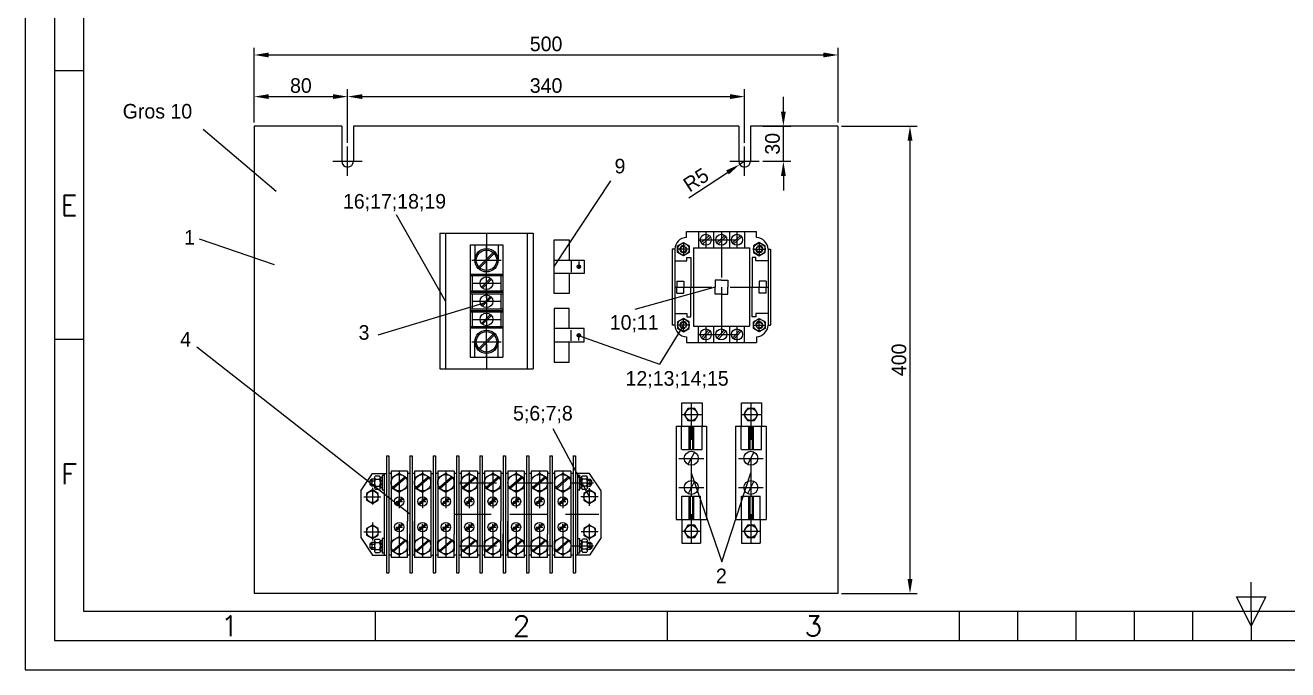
# Model space of a CAD drawing. Header units: millimetres. Extents: x 11 to 641, y 7 to 304.
# Drawn here: x 10.6 to 226.8, y 7.2 to 117.5 of the extents above; entities that cross this region are included whole.
import ezdxf
from ezdxf.enums import TextEntityAlignment as Align

# ---------------------------------------------------------------- set-up
doc = ezdxf.new("R2010")
doc.units = ezdxf.units.MM
doc.linetypes.add('DASHED2', pattern=[9.525, 6.35, -3.175])
doc.layers.add('LIN_GR', color=3, linetype='Continuous')
doc.styles.add('ISO', font='SIMPLEX.shx')
doc.styles.add('ISOCP', font='SIMPLEX.SHX')
doc.dimstyles.new('ISO-25', dxfattribs={"dimtxt": 2.5, "dimasz": 2.5, "dimexe": 1.25, "dimexo": 0.625, "dimtad": 1, "dimtxsty": 'Standard', "dimcen": 2.5, "dimadec": 0, "dimazin": 0, "dimtfac": 1, "dimtmove": 0, "dimatfit": 3, "dimfxl": 1, "dimarcsym": 0})

# ---------------------------------------------------------------- blocks, each defined once
blk = doc.blocks.new('a3')
at = {"color": 70}
for p, q in [((-410, 102.5), (-415, 102.5)), ((-410, 56.5), (-415, 56.5)), ((-210, 10), (-210, 15)), ((-212.5, 12.5), (-207.5, 12.5)), ((-210, 7.5), (-212.5, 12.5)), ((-207.5, 12.5), (-210, 7.5)), ((-360, 5), (-360, 10)), ((-310, 5), (-310, 10)), ((-260, 5), (-260, 10)), ((-250, 5), (-250, 10)), ((-240, 5), (-240, 10)), ((-230, 5), (-230, 10)), ((-220, 5), (-220, 10)), ((-210, 10), (-210, 5)), ((-260, 5), (-160, 5))]:
    blk.add_line(p, q, dxfattribs=at)
at = {"color": 240}
for points in [[(0, 297), (-420, 297), (-420, 0), (0, 0)], [(-5, 292), (-415, 292), (-415, 5), (-5, 5)]]:
    blk.add_lwpolyline(points, close=True, dxfattribs=at)
at = {"color": 70}
blk.add_lwpolyline([(-10, 287), (-410, 287), (-410, 10), (-10, 10)], close=True, dxfattribs=at)
at = {"color": 50}
for s, style, p in [('E', 'ISO', (-412.5, 79.5)), ('F', 'ISO', (-412.5, 33.5)), ('1', 'ISOCP', (-385, 7.5)), ('2', 'ISO', (-335, 7.5)), ('3', 'ISO', (-285, 7.5))]:
    blk.add_text(s, height=3.5, dxfattribs=dict(at, style=style)).set_placement(p, align=Align.MIDDLE)
blk = doc.blocks.new('*D11')
at = {"color": 0, "lineweight": -2, "transparency": 16777216}
for p, q in [((150.41, 100.22), (163.37, 100.22)), ((162.12, 97.72), (162.12, 22.72)), ((150.41, 20.22), (163.37, 20.22))]:
    blk.add_line(p, q, dxfattribs=at)
at = {"color": 0, "transparency": 16777216}
for points in [[(161.7, 97.72), (162.54, 97.72), (162.12, 100.22)], [(161.7, 22.72), (162.54, 22.72), (162.12, 20.22)]]:
    blk.add_solid(points, dxfattribs=at)
at = {"layer": 'Defpoints', "color": 0, "transparency": 16777216}
for p in [(149.79, 100.22), (149.79, 20.22), (162.12, 20.22)]:
    blk.add_point(p, dxfattribs=at)
at = {"color": 0, "transparency": 16777216, "insert": (160.24, 60.22), "char_height": 2.5, "attachment_point": 5, "rotation": 90}
blk.add_mtext('400', dxfattribs=at)
blk = doc.blocks.new('*D12')
at = {"color": 0, "lineweight": -2, "transparency": 16777216}
for p, q in [((49.79, 100.85), (49.79, 113.66)), ((149.79, 100.85), (149.79, 113.66)), ((52.29, 112.41), (147.29, 112.41))]:
    blk.add_line(p, q, dxfattribs=at)
at = {"color": 0, "transparency": 16777216}
for points in [[(52.29, 112.83), (52.29, 111.99), (49.79, 112.41)], [(147.29, 112.83), (147.29, 111.99), (149.79, 112.41)]]:
    blk.add_solid(points, dxfattribs=at)
at = {"layer": 'Defpoints', "color": 0, "transparency": 16777216}
for p in [(149.79, 112.41), (49.79, 100.22), (149.79, 100.22)]:
    blk.add_point(p, dxfattribs=at)
at = {"color": 0, "transparency": 16777216, "insert": (99.79, 114.29), "char_height": 2.5, "attachment_point": 5}
blk.add_mtext('500', dxfattribs=at)
blk = doc.blocks.new('*D13')
at = {"color": 0, "lineweight": -2, "transparency": 16777216}
for p, q in [((65.79, 97.35), (65.79, 106.53)), ((133.79, 97.35), (133.79, 106.53)), ((68.29, 105.28), (131.29, 105.28))]:
    blk.add_line(p, q, dxfattribs=at)
at = {"color": 0, "transparency": 16777216}
for points in [[(68.29, 105.7), (68.29, 104.87), (65.79, 105.28)], [(131.29, 105.7), (131.29, 104.87), (133.79, 105.28)]]:
    blk.add_solid(points, dxfattribs=at)
at = {"layer": 'Defpoints', "color": 0, "transparency": 16777216}
for p in [(133.79, 105.28), (65.79, 96.72), (133.79, 96.72)]:
    blk.add_point(p, dxfattribs=at)
at = {"color": 0, "transparency": 16777216, "insert": (99.79, 107.16), "char_height": 2.5, "attachment_point": 5}
blk.add_mtext('340', dxfattribs=at)
blk = doc.blocks.new('*D14')
at = {"color": 0, "lineweight": -2, "transparency": 16777216}
for p, q in [((133.79, 94.22), (132.95, 93.67)), ((124.23, 87.98), (130.85, 92.31))]:
    blk.add_line(p, q, dxfattribs=at)
at = {"color": 0, "transparency": 16777216}
blk.add_solid([(130.63, 92.66), (131.08, 91.96), (132.95, 93.67)], dxfattribs=at)
at = {"layer": 'Defpoints', "color": 0, "transparency": 16777216}
for p in [(132.95, 93.67), (133.79, 94.22)]:
    blk.add_point(p, dxfattribs=at)
at = {"color": 0, "transparency": 16777216, "insert": (125.47, 91.03), "char_height": 2.5, "attachment_point": 5, "rotation": 33.1528}
blk.add_mtext('R5', dxfattribs=at)
blk = doc.blocks.new('*D15')
at = {"color": 0, "lineweight": -2, "transparency": 16777216}
for p, q in [((49.79, 100.85), (49.79, 106.53)), ((65.79, 100.85), (65.79, 106.53)), ((52.29, 105.28), (63.29, 105.28))]:
    blk.add_line(p, q, dxfattribs=at)
at = {"color": 0, "transparency": 16777216}
for points in [[(52.29, 105.7), (52.29, 104.87), (49.79, 105.28)], [(63.29, 105.7), (63.29, 104.87), (65.79, 105.28)]]:
    blk.add_solid(points, dxfattribs=at)
at = {"layer": 'Defpoints', "color": 0, "transparency": 16777216}
for p in [(65.79, 105.28), (49.79, 100.22), (65.79, 100.22)]:
    blk.add_point(p, dxfattribs=at)
at = {"color": 0, "transparency": 16777216, "insert": (57.79, 107.16), "char_height": 2.5, "attachment_point": 5}
blk.add_mtext('80', dxfattribs=at)

msp = doc.modelspace()

# ---------------------------------------------------------------- linework, layer by layer
at = {"color": 1}
for p, q in [((140.4335, 102.7211), (140.4335, 105.2211)), ((53.5786, 89.0119), (41.0515, 99.6505)), ((140.4335, 94.2211), (140.4335, 100.2211)), ((65.7851, 91.7211), (65.7851, 96.7211)), ((133.7851, 91.7211), (133.7851, 96.7211)), ((63.2851, 94.2211), (68.2851, 94.2211)), ((131.2851, 94.2211), (136.2851, 94.2211)), ((136.9101, 94.2211), (141.6835, 94.2211)), ((101.1826, 76.1805), (110.8902, 90.8893)), ((140.4335, 91.7211), (140.4335, 89.2211)), ((82.5749, 70.2963), (74.1614, 85.055)), ((53.2654, 76.4958), (40.4251, 80.8764)), ((123.3126, 80.1693), (123.3126, 78.1693)), ((123.3126, 80.1693), (123.3126, 78.1693)), ((136.3126, 80.1693), (136.3126, 78.1693)), ((124.3126, 79.1693), (122.3126, 79.1693)), ((124.3126, 79.1693), (122.3126, 79.1693)), ((135.3126, 79.1693), (137.3126, 79.1693)), ((89.5781, 70.8463), (89.5781, 75.8463)), ((87.0781, 73.3463), (92.0781, 73.3463)), ((128.7328, 72.6693), (114.9739, 68.8543)), ((71.0043, 64.4969), (89.5781, 70.0915)), ((123.3126, 65.1693), (123.3126, 67.1693)), ((123.3126, 65.1693), (123.3126, 67.1693)), ((123.3126, 65.1693), (123.3126, 67.1693)), ((136.3126, 65.1693), (136.3126, 67.1693)), ((136.3126, 65.1693), (136.3126, 67.1693)), ((123.3126, 66.1693), (119.2395, 59.4786)), ((124.3126, 66.1693), (122.3126, 66.1693)), ((124.3126, 66.1693), (122.3126, 66.1693)), ((124.3126, 66.1693), (122.3126, 66.1693)), ((135.3126, 66.1693), (137.3126, 66.1693)), ((135.3126, 66.1693), (137.3126, 66.1693)), ((105.3138, 64.4054), (119.2395, 59.4786)), ((76.4383, 33.7923), (39.9491, 62.3945)), ((107.2144, 36.7923), (100.9808, 48.412)), ((124.6579, 40.8717), (129.8964, 25.6273)), ((129.8964, 25.6273), (134.8579, 40.8717))]:
    msp.add_line(p, q, dxfattribs=at)
at = {"color": 2}
for p, q in [((136.9101, 100.2211), (141.6835, 100.2211)), ((81.5749, 81.8963), (89.0564, 81.8963)), ((81.5749, 81.8963), (81.5749, 58.6963)), ((82.5749, 81.8963), (82.5749, 58.6963)), ((89.0564, 81.8963), (90.0999, 81.8963)), ((90.0999, 81.8963), (97.5749, 81.8963)), ((96.5749, 81.8963), (96.5749, 58.6963)), ((97.5749, 81.8963), (97.5749, 58.6963)), ((97.5749, 81.8963), (97.5749, 58.6963)), ((123.813, 82.1693), (135.8123, 82.1693)), ((123.813, 81.1693), (123.813, 82.1693)), ((125.8782, 82.1693), (125.8782, 79.3693)), ((127.7311, 81.5036), (126.3752, 80.2286)), ((127.9303, 81.2846), (126.5728, 80.0229)), ((128.4462, 82.1693), (128.4462, 79.3693)), ((130.3995, 81.5036), (129.0437, 80.2286)), ((130.5988, 81.2846), (129.2413, 80.0229)), ((131.1791, 82.1693), (131.1791, 79.3693)), ((133.0683, 81.5036), (131.7125, 80.2286)), ((133.2676, 81.2846), (131.9101, 80.0229)), ((133.7471, 82.1693), (133.7471, 79.3693)), ((135.8123, 81.1693), (135.8123, 82.1693)), ((86.7781, 79.8963), (92.3781, 79.8963)), ((86.7781, 79.8963), (86.7781, 60.6963)), ((87.5781, 79.8963), (87.5781, 77.2767)), ((90.7412, 78.5826), (88.2603, 76.1271)), ((90.896, 78.4262), (88.4151, 75.9707)), ((91.5781, 79.8963), (91.5781, 77.2767)), ((92.3781, 79.8963), (92.3781, 60.6963)), ((121.4126, 79.1697), (121.4126, 66.1688)), ((121.8126, 79.1697), (121.4126, 79.1697)), ((121.8126, 79.1697), (121.8126, 66.1688)), ((125.0126, 79.3693), (134.6126, 79.3693)), ((125.0126, 79.3693), (125.0126, 65.9693)), ((134.6126, 79.3693), (134.6126, 65.9693)), ((137.8126, 79.1697), (137.8126, 66.1688)), ((137.8126, 79.1697), (138.2126, 79.1697)), ((138.2126, 79.1697), (138.2126, 66.1688)), ((101.1826, 77.2781), (106.3381, 77.2781)), ((104.0948, 77.0921), (104.0948, 75.243)), ((105.0481, 76.1676), (105.7627, 76.1676)), ((105.5681, 76.4196), (105.1519, 76.0071)), ((105.655, 76.3339), (105.2411, 75.9165)), ((105.4068, 77.0432), (105.4068, 75.8105)), ((106.3381, 77.2781), (106.3381, 74.9932)), ((121.8126, 77.183), (123.9167, 77.183)), ((123.9167, 77.7239), (124.5596, 77.7239)), ((123.9167, 77.183), (123.9167, 77.7239)), ((124.5596, 77.7239), (124.5596, 72.6693)), ((135.0657, 77.7239), (135.0657, 72.6693)), ((135.7086, 77.7239), (135.0657, 77.7239)), ((135.7086, 77.183), (135.7086, 77.7239)), ((137.8126, 77.183), (135.7086, 77.183)), ((86.7781, 74.8963), (92.3781, 74.8963)), ((86.7781, 74.6339), (92.3781, 74.6339)), ((87.1095, 74.6339), (87.1095, 72.0588)), ((90.2711, 74.187), (88.7304, 72.662)), ((90.4259, 74.0306), (88.8852, 72.5057)), ((92.0468, 74.6339), (92.0468, 72.0588)), ((106.3381, 74.9932), (101.1826, 74.9932)), ((122.1593, 73.6997), (122.6412, 73.6997)), ((122.1593, 73.6997), (122.1593, 72.6693)), ((122.6412, 73.6997), (123.3593, 73.6997)), ((122.6412, 73.6997), (122.6412, 73.6997)), ((123.3593, 73.6997), (123.3593, 72.6743)), ((129.8126, 73.8598), (128.7328, 73.8598)), ((128.7328, 73.8598), (128.7328, 72.6693)), ((129.8126, 73.8598), (130.8925, 73.8598)), ((130.8925, 73.8598), (130.8925, 72.6693)), ((136.2659, 73.6997), (136.2659, 72.6743)), ((136.9841, 73.6997), (136.2659, 73.6997)), ((137.466, 73.6997), (136.9841, 73.6997)), ((136.9841, 73.6997), (136.9841, 73.6997)), ((137.466, 73.6997), (137.466, 72.6693)), ((86.7781, 72.0588), (92.3781, 72.0588)), ((86.7781, 71.7963), (92.3781, 71.7963)), ((86.7781, 71.5339), (92.3781, 71.5339)), ((87.1095, 71.5339), (87.1095, 68.9588)), ((92.0468, 71.5339), (92.0468, 68.9588)), ((122.1593, 71.6389), (122.1593, 72.6693)), ((122.1593, 71.6389), (122.6412, 71.6389)), ((122.6412, 71.6389), (123.3593, 71.6389)), ((122.6412, 71.6389), (122.6412, 71.6389)), ((123.3593, 71.6389), (123.3593, 72.6743)), ((124.5596, 67.6147), (124.5596, 72.6693)), ((128.7328, 71.4788), (128.7328, 72.6693)), ((129.8126, 71.4788), (128.7328, 71.4788)), ((129.8126, 71.4788), (130.8925, 71.4788)), ((130.8925, 71.4788), (130.8925, 72.6693)), ((135.0657, 67.6147), (135.0657, 72.6693)), ((136.2659, 71.6389), (136.2659, 72.6743)), ((136.9841, 71.6389), (136.2659, 71.6389)), ((136.9841, 71.6389), (136.9841, 71.6389)), ((137.466, 71.6389), (136.9841, 71.6389)), ((137.466, 71.6389), (137.466, 72.6693)), ((90.2711, 71.087), (88.7304, 69.562)), ((90.4259, 70.9306), (88.8852, 69.4057)), ((86.7781, 68.9588), (92.3781, 68.9588)), ((86.7781, 68.6963), (92.3781, 68.6963)), ((86.7781, 68.4339), (92.3781, 68.4339)), ((87.1095, 68.4339), (87.1095, 65.8588)), ((90.2711, 67.987), (88.7304, 66.462)), ((90.4259, 67.8306), (88.8852, 66.3057)), ((92.0468, 68.4339), (92.0468, 65.8588)), ((121.8126, 68.1556), (123.9167, 68.1556)), ((123.9167, 68.1556), (123.9167, 67.6147)), ((123.9167, 67.6147), (124.5596, 67.6147)), ((135.7086, 67.6147), (135.0657, 67.6147)), ((137.8126, 68.1556), (135.7086, 68.1556)), ((135.7086, 68.1556), (135.7086, 67.6147)), ((86.7781, 65.9588), (92.3781, 65.9588)), ((86.7781, 65.6963), (92.3781, 65.6963)), ((106.3381, 65.5797), (101.1826, 65.5797)), ((104.0948, 63.4808), (104.0948, 65.3299)), ((106.3381, 63.2948), (106.3381, 65.5797)), ((121.8126, 66.1688), (121.4126, 66.1688)), ((125.0126, 65.9693), (134.6126, 65.9693)), ((125.8782, 63.1693), (125.8782, 65.9693)), ((126.4099, 63.9824), (127.6849, 65.3382)), ((126.6289, 63.7831), (127.8906, 65.1407)), ((128.4462, 65.9693), (128.4462, 63.1693)), ((129.0783, 63.9824), (130.3533, 65.3382)), ((129.2973, 63.7831), (130.559, 65.1407)), ((131.1791, 65.9693), (131.1791, 63.1693)), ((131.7471, 63.9824), (133.0221, 65.3382)), ((131.9661, 63.7831), (133.2278, 65.1407)), ((133.7471, 63.1693), (133.7471, 65.9693)), ((137.8126, 66.1688), (138.2126, 66.1688)), ((87.5781, 60.6963), (87.5781, 63.316)), ((90.7412, 64.622), (88.2603, 62.1665)), ((90.896, 64.4656), (88.4151, 62.0101)), ((91.5781, 60.6963), (91.5781, 63.316)), ((101.1826, 63.2948), (106.3381, 63.2948)), ((105.0481, 64.4054), (105.7627, 64.4054)), ((105.5681, 64.1533), (105.1519, 64.5658)), ((105.655, 64.239), (105.2411, 64.6564)), ((105.4068, 63.5297), (105.4068, 64.7624)), ((123.813, 64.1693), (123.813, 63.1693)), ((123.813, 63.1693), (135.8123, 63.1693)), ((135.8123, 64.1693), (135.8123, 63.1693)), ((86.7781, 60.6963), (92.3781, 60.6963)), ((81.5749, 58.6963), (89.0598, 58.6963)), ((89.0598, 58.6963), (90.1032, 58.6963)), ((90.1032, 58.6963), (97.5749, 58.6963)), ((122.9815, 52.8717), (122.9815, 48.8717)), ((123.0601, 52.8717), (126.5063, 52.8717)), ((126.5063, 52.8717), (126.5063, 48.8717)), ((133.1815, 52.8717), (133.1815, 48.8717)), ((133.2601, 52.8717), (136.7063, 52.8717)), ((136.7063, 52.8717), (136.7063, 48.8717)), ((122.0601, 48.8717), (122.0601, 32.8717)), ((122.0601, 48.8717), (127.2601, 48.8717)), ((122.9815, 44.8717), (122.9815, 48.8717)), ((124.2601, 48.8717), (124.2601, 44.8717)), ((124.4601, 48.8717), (124.4601, 44.8717)), ((124.8601, 48.8717), (124.8601, 44.8717)), ((125.0601, 48.8717), (125.0601, 44.8717)), ((126.5063, 44.8717), (126.5063, 48.8717)), ((127.2601, 48.8717), (127.2601, 32.8717)), ((132.2601, 48.8717), (132.2601, 32.8717)), ((132.2601, 48.8717), (137.4601, 48.8717)), ((133.1815, 44.8717), (133.1815, 48.8717)), ((134.4601, 48.8717), (134.4601, 44.8717)), ((134.6601, 48.8717), (134.6601, 44.8717)), ((135.0601, 48.8717), (135.0601, 44.8717)), ((135.2601, 48.8717), (135.2601, 44.8717)), ((136.7063, 44.8717), (136.7063, 48.8717)), ((137.4601, 48.8717), (137.4601, 32.8717)), ((72.4383, 43.7923), (72.4383, 23.7923)), ((72.4383, 43.7923), (72.8383, 43.7923)), ((72.8383, 43.7923), (72.8383, 23.7923)), ((76.4383, 43.7923), (76.4383, 23.7923)), ((76.4383, 43.7923), (76.8383, 43.7923)), ((76.8383, 43.7923), (76.8383, 23.7923)), ((80.4383, 43.7923), (80.4383, 23.7923)), ((80.4383, 43.7923), (80.8383, 43.7923)), ((80.8383, 43.7923), (80.8383, 23.7923)), ((84.4383, 43.7923), (84.4383, 23.7923)), ((84.4383, 43.7923), (84.8383, 43.7923)), ((84.8383, 43.7923), (84.8383, 23.7923)), ((88.4383, 43.7923), (88.8383, 43.7923)), ((88.4383, 43.7923), (88.4383, 23.7923)), ((88.8383, 43.7923), (88.8383, 23.7923)), ((92.4383, 43.7923), (92.4383, 23.7923)), ((92.4383, 43.7923), (92.8383, 43.7923)), ((92.8383, 43.7923), (92.8383, 23.7923)), ((96.4383, 43.7923), (96.4383, 23.7923)), ((96.4383, 43.7923), (96.8383, 43.7923)), ((96.8383, 43.7923), (96.8383, 23.7923)), ((100.4383, 43.7923), (100.4383, 23.7923)), ((100.4383, 43.7923), (100.8383, 43.7923)), ((100.8383, 43.7923), (100.8383, 23.7923)), ((104.4383, 43.7923), (104.4383, 23.7923)), ((104.4383, 43.7923), (104.8383, 43.7923)), ((104.8383, 43.7923), (104.8383, 23.7923)), ((122.5352, 43.3568), (126.7851, 43.3568)), ((123.0601, 44.8717), (126.5063, 44.8717)), ((125.1911, 44.4479), (124.0928, 42.314)), ((132.7352, 43.3568), (136.9851, 43.3568)), ((133.2601, 44.8717), (136.7063, 44.8717)), ((135.3911, 44.4479), (134.2928, 42.314)), ((73.2383, 41.1923), (73.2383, 34.9923)), ((76.0383, 41.1923), (73.2383, 41.1923)), ((76.0383, 41.1923), (76.0383, 34.9923)), ((77.2383, 41.1923), (77.2383, 26.3923)), ((80.0383, 41.1923), (77.2383, 41.1923)), ((80.0383, 41.1923), (80.0383, 26.3923)), ((81.2383, 41.1923), (81.2383, 37.1923)), ((84.0383, 41.1923), (81.2383, 41.1923)), ((84.0383, 41.1923), (84.0383, 37.1923)), ((85.2383, 41.1923), (85.2383, 26.3923)), ((88.0383, 41.1923), (85.2383, 41.1923)), ((88.0383, 41.1923), (88.0383, 26.3923)), ((89.2383, 41.1923), (89.2383, 34.9923)), ((92.0383, 41.1923), (89.2383, 41.1923)), ((92.0383, 41.1923), (92.0383, 34.9923)), ((93.2383, 41.1923), (93.2383, 26.3923)), ((96.0383, 41.1923), (93.2383, 41.1923)), ((96.0383, 41.1923), (96.0383, 26.3923)), ((97.2383, 41.1923), (97.2383, 37.1923)), ((100.0383, 41.1923), (97.2383, 41.1923)), ((100.0383, 41.1923), (100.0383, 37.1923)), ((101.2383, 41.1923), (101.2383, 26.3923)), ((104.0383, 41.1923), (101.2383, 41.1923)), ((104.0383, 41.1923), (104.0383, 26.3923)), ((68.0383, 37.7923), (70.0383, 40.7923)), ((69.9225, 39.7932), (69.6225, 39.4932)), ((69.6225, 39.4932), (69.6225, 38.8932)), ((69.6225, 39.4932), (70.3975, 39.4932)), ((69.9225, 39.7932), (69.9225, 38.5932)), ((70.3968, 39.7932), (69.9225, 39.7932)), ((70.0383, 40.7923), (72.4383, 40.7923)), ((70.3983, 40.0916), (70.5164, 40.2963)), ((70.3983, 40.0916), (70.3983, 38.293)), ((71.2801, 40.2963), (70.5164, 40.2963)), ((70.5164, 39.7923), (71.2801, 39.7923)), ((71.3983, 40.0916), (71.2801, 40.2963)), ((71.3983, 40.0916), (71.3983, 38.293)), ((71.3983, 40.0828), (71.3983, 38.3068)), ((71.7183, 40.0828), (71.3983, 40.0828)), ((71.3983, 39.3287), (71.7183, 39.6487)), ((71.3983, 38.763), (71.7183, 39.083)), ((71.7183, 40.4448), (71.7183, 37.9448)), ((72.0383, 40.4448), (71.7183, 40.4448)), ((71.7183, 40.0828), (71.7183, 38.3068)), ((72.0383, 40.7923), (72.0383, 26.7923)), ((72.0383, 40.4448), (72.0383, 37.9448)), ((73.2383, 40.7923), (72.8383, 40.7923)), ((75.6335, 40.177), (73.5131, 38.3593)), ((75.7487, 40.045), (73.6605, 38.1903)), ((76.0383, 40.7923), (76.0383, 37.1923)), ((76.4383, 40.7923), (76.0383, 40.7923)), ((76.4383, 40.7923), (76.4383, 37.1923)), ((77.2383, 40.7923), (76.8383, 40.7923)), ((77.2383, 40.7923), (77.2383, 34.9923)), ((79.6335, 40.177), (77.5131, 38.3593)), ((79.7487, 40.045), (77.6605, 38.1903)), ((80.0383, 40.7923), (80.0383, 26.7923)), ((80.0383, 40.7923), (80.4383, 40.7923)), ((81.2383, 40.7923), (80.8383, 40.7923)), ((83.6335, 40.177), (81.5131, 38.3593)), ((83.7487, 40.045), (81.6605, 38.1903)), ((84.0383, 40.7923), (84.0383, 37.1923)), ((84.4383, 40.7923), (84.0383, 40.7923)), ((85.2383, 40.7923), (84.8383, 40.7923)), ((87.6335, 40.177), (85.5131, 38.3593)), ((87.7487, 40.045), (85.6605, 38.1903)), ((88.4383, 40.7923), (88.0383, 40.7923)), ((89.2383, 40.7923), (88.8383, 40.7923)), ((91.6335, 40.177), (89.5131, 38.3593)), ((91.7487, 40.045), (89.6605, 38.1903)), ((92.0383, 40.7923), (92.0383, 37.1923)), ((92.4383, 40.7923), (92.0383, 40.7923)), ((92.4383, 40.7923), (92.4383, 37.1923)), ((93.2383, 40.7923), (92.8383, 40.7923)), ((93.2383, 40.7923), (93.2383, 34.9923)), ((95.6335, 40.177), (93.5131, 38.3593)), ((95.7487, 40.045), (93.6605, 38.1903)), ((96.0383, 40.7923), (96.0383, 26.7923)), ((96.0383, 40.7923), (96.4383, 40.7923)), ((97.2383, 40.7923), (96.8383, 40.7923)), ((99.6335, 40.177), (97.5131, 38.3593)), ((99.7487, 40.045), (97.6605, 38.1903)), ((100.0383, 40.7923), (100.0383, 37.1923)), ((100.4383, 40.7923), (100.0383, 40.7923)), ((101.2383, 40.7923), (100.8383, 40.7923)), ((103.6335, 40.177), (101.5131, 38.3593)), ((103.7487, 40.045), (101.6605, 38.1903)), ((104.4383, 40.7923), (104.0383, 40.7923)), ((107.2383, 40.7923), (104.8383, 40.7923)), ((105.224, 40.4661), (105.544, 40.4661)), ((105.2383, 26.7923), (105.2383, 40.7923)), ((105.544, 37.9661), (105.544, 40.4661)), ((105.544, 38.3281), (105.544, 40.1041)), ((105.544, 40.1041), (105.864, 40.1041)), ((105.864, 39.6478), (105.544, 39.3278)), ((105.864, 39.0822), (105.544, 38.7622)), ((105.864, 40.1179), (105.9822, 40.3226)), ((105.864, 38.3193), (105.864, 40.1179)), ((105.864, 38.3281), (105.864, 40.1041)), ((106.7458, 40.3226), (105.9822, 40.3226)), ((106.7458, 39.8186), (105.9822, 39.8186)), ((106.864, 40.1179), (106.7458, 40.3226)), ((106.8626, 39.8177), (107.3398, 39.8177)), ((107.6398, 39.5177), (106.8633, 39.5177)), ((106.864, 38.3193), (106.864, 40.1179)), ((109.2383, 37.7923), (107.2383, 40.7923)), ((107.3398, 38.6177), (107.3398, 39.8177)), ((107.3398, 39.8177), (107.6398, 39.5177)), ((107.6398, 38.9177), (107.6398, 39.5177)), ((125.2001, 39.4432), (124.1017, 37.3093)), ((135.4001, 39.4432), (134.3017, 37.3093)), ((68.0383, 37.7923), (68.0383, 29.7923)), ((69.6225, 38.8932), (70.399, 38.8932)), ((69.9225, 38.5932), (69.6225, 38.8932)), ((70.3997, 38.5932), (69.9225, 38.5932)), ((70.3983, 38.293), (70.5164, 38.0883)), ((70.5164, 38.5923), (71.2801, 38.5923)), ((70.5164, 38.0883), (71.2801, 38.0883)), ((71.3983, 38.293), (71.2801, 38.0883)), ((71.7183, 38.3068), (71.3983, 38.3068)), ((72.0383, 37.9448), (71.7183, 37.9448)), ((81.2383, 37.1923), (81.2383, 32.5923)), ((84.0383, 37.1923), (84.0383, 30.3923)), ((97.2383, 37.1923), (97.2383, 32.5923)), ((100.0383, 37.1923), (100.0383, 30.3923)), ((105.224, 37.9661), (105.544, 37.9661)), ((105.544, 38.3281), (105.864, 38.3281)), ((105.864, 38.3193), (105.9822, 38.1146)), ((106.7458, 38.6186), (105.9822, 38.6186)), ((105.9822, 38.1146), (106.7458, 38.1146)), ((106.864, 38.3175), (106.7458, 38.1128)), ((107.6398, 38.9177), (106.8648, 38.9177)), ((106.8655, 38.6177), (107.3398, 38.6177)), ((107.3398, 38.6177), (107.6398, 38.9177)), ((109.2383, 29.7923), (109.2383, 37.7923)), ((122.5352, 38.3459), (126.7851, 38.3459)), ((123.0601, 32.8717), (123.0601, 36.8717)), ((123.0601, 36.8717), (126.2601, 36.8717)), ((124.2601, 36.8717), (124.2601, 32.8717)), ((124.4601, 36.8717), (124.4601, 32.8717)), ((124.8601, 36.8717), (124.8601, 32.8717)), ((125.0601, 36.8717), (125.0601, 32.8717)), ((126.2601, 32.8717), (126.2601, 36.8717)), ((132.7352, 38.3459), (136.9851, 38.3459)), ((133.2601, 32.8717), (133.2601, 36.8717)), ((133.2601, 36.8717), (136.4601, 36.8717)), ((134.4601, 36.8717), (134.4601, 32.8717)), ((134.6601, 36.8717), (134.6601, 32.8717)), ((135.0601, 36.8717), (135.0601, 32.8717)), ((135.2601, 36.8717), (135.2601, 32.8717)), ((136.4601, 32.8717), (136.4601, 36.8717)), ((73.2383, 34.9923), (73.2383, 32.5923)), ((75.1705, 36.5801), (73.9718, 35.5526)), ((75.2928, 36.44), (74.1123, 35.3916)), ((74.1345, 35.9951), (75.1617, 35.9951)), ((74.1383, 35.9923), (75.1383, 35.9923)), ((74.1439, 35.9923), (75.1711, 35.9923)), ((74.6288, 35.4951), (74.6288, 36.4951)), ((74.6383, 35.4923), (74.6383, 36.4923)), ((76.0383, 34.9923), (76.0383, 32.5923)), ((76.4383, 34.9923), (76.4383, 32.5923)), ((77.2383, 34.9923), (77.2383, 32.5923)), ((79.1705, 36.5801), (77.9718, 35.5526)), ((79.2928, 36.44), (78.1123, 35.3916)), ((78.1383, 35.9923), (79.1383, 35.9923)), ((78.1439, 35.9923), (79.1711, 35.9923)), ((78.6383, 35.4923), (78.6383, 36.4923)), ((80.4383, 34.9923), (80.4383, 32.5923)), ((83.1705, 36.5801), (81.9718, 35.5526)), ((83.2928, 36.44), (82.1123, 35.3916)), ((82.1345, 35.9951), (83.1617, 35.9951)), ((82.6383, 35.4923), (82.6383, 36.4923)), ((87.1705, 36.5801), (85.9718, 35.5526)), ((87.2928, 36.44), (86.1123, 35.3916)), ((86.1383, 35.9923), (87.1383, 35.9923)), ((86.1439, 35.9923), (87.1711, 35.9923)), ((86.6383, 35.4923), (86.6383, 36.4923)), ((89.2383, 34.9923), (89.2383, 32.5923)), ((91.1705, 36.5801), (89.9718, 35.5526)), ((91.2928, 36.44), (90.1123, 35.3916)), ((90.1345, 35.9951), (91.1617, 35.9951)), ((90.1383, 35.9923), (91.1383, 35.9923)), ((90.1439, 35.9923), (91.1711, 35.9923)), ((90.6288, 35.4951), (90.6288, 36.4951)), ((90.6383, 35.4923), (90.6383, 36.4923)), ((92.0383, 34.9923), (92.0383, 32.5923)), ((92.4383, 34.9923), (92.4383, 32.5923)), ((93.2383, 34.9923), (93.2383, 32.5923)), ((95.1705, 36.5801), (93.9718, 35.5526)), ((95.2928, 36.44), (94.1123, 35.3916)), ((94.1383, 35.9923), (95.1383, 35.9923)), ((94.1439, 35.9923), (95.1711, 35.9923)), ((94.6383, 35.4923), (94.6383, 36.4923)), ((96.4383, 34.9923), (96.4383, 32.5923)), ((99.1705, 36.5801), (97.9718, 35.5526)), ((99.2928, 36.44), (98.1123, 35.3916)), ((98.1345, 35.9951), (99.1617, 35.9951)), ((98.6383, 35.4923), (98.6383, 36.4923)), ((103.1705, 36.5801), (101.9718, 35.5526)), ((103.2928, 36.44), (102.1123, 35.3916)), ((102.1383, 35.9923), (103.1383, 35.9923)), ((102.1439, 35.9923), (103.1711, 35.9923)), ((102.6383, 35.4923), (102.6383, 36.4923)), ((73.2383, 32.5923), (73.2383, 26.3923)), ((76.0383, 26.3923), (76.0383, 32.5923)), ((77.2383, 26.7923), (77.2383, 32.5923)), ((81.2383, 32.5923), (81.2383, 26.3923)), ((89.2383, 32.5923), (89.2383, 26.3923)), ((92.0383, 26.3923), (92.0383, 32.5923)), ((93.2383, 26.7923), (93.2383, 32.5923)), ((97.2383, 32.5923), (97.2383, 26.3923)), ((122.0601, 32.8717), (127.2601, 32.8717)), ((123.0601, 32.8717), (123.0601, 28.8717)), ((126.2601, 32.8717), (126.2601, 28.8717)), ((132.2601, 32.8717), (137.4601, 32.8717)), ((133.2601, 32.8717), (133.2601, 28.8717)), ((136.4601, 32.8717), (136.4601, 28.8717)), ((75.1705, 32.1801), (73.9718, 31.1526)), ((74.0732, 31.5923), (75.2205, 31.5923)), ((75.2928, 32.04), (74.1123, 30.9916)), ((74.1345, 31.5895), (75.1617, 31.5895)), ((74.1383, 31.5923), (75.1383, 31.5923)), ((74.6288, 32.0895), (74.6288, 31.0895)), ((74.6383, 31.0923), (74.6383, 32.0923)), ((76.4383, 26.7923), (76.4383, 30.3923)), ((79.1705, 32.1801), (77.9718, 31.1526)), ((78.0732, 31.5923), (79.2205, 31.5923)), ((79.2928, 32.04), (78.1123, 30.9916)), ((78.1383, 31.5923), (79.1383, 31.5923)), ((78.6383, 31.0923), (78.6383, 32.0923)), ((83.1705, 32.1801), (81.9718, 31.1526)), ((82.0732, 31.5923), (83.2205, 31.5923)), ((83.2928, 32.04), (82.1123, 30.9916)), ((82.1383, 31.5923), (83.1383, 31.5923)), ((82.6383, 31.0923), (82.6383, 32.0923)), ((84.0383, 26.3923), (84.0383, 30.3923)), ((87.1705, 32.1801), (85.9718, 31.1526)), ((86.0732, 31.5923), (87.2205, 31.5923)), ((87.2928, 32.04), (86.1123, 30.9916)), ((86.1383, 31.5923), (87.1383, 31.5923)), ((86.6383, 31.0923), (86.6383, 32.0923)), ((91.1705, 32.1801), (89.9718, 31.1526)), ((90.0732, 31.5923), (91.2205, 31.5923)), ((91.2928, 32.04), (90.1123, 30.9916)), ((90.1345, 31.5895), (91.1617, 31.5895)), ((90.1383, 31.5923), (91.1383, 31.5923)), ((90.6288, 32.0895), (90.6288, 31.0895)), ((90.6383, 31.0923), (90.6383, 32.0923)), ((92.4383, 26.7923), (92.4383, 30.3923)), ((95.1705, 32.1801), (93.9718, 31.1526)), ((94.0732, 31.5923), (95.2205, 31.5923)), ((95.2928, 32.04), (94.1123, 30.9916)), ((94.1383, 31.5923), (95.1383, 31.5923)), ((94.6383, 31.0923), (94.6383, 32.0923)), ((99.1705, 32.1801), (97.9718, 31.1526)), ((98.0732, 31.5923), (99.2205, 31.5923)), ((99.2928, 32.04), (98.1123, 30.9916)), ((98.1383, 31.5923), (99.1383, 31.5923)), ((98.6383, 31.0923), (98.6383, 32.0923)), ((100.0383, 26.3923), (100.0383, 30.3923)), ((103.1705, 32.1801), (101.9718, 31.1526)), ((102.0732, 31.5923), (103.2205, 31.5923)), ((103.2928, 32.04), (102.1123, 30.9916)), ((102.1383, 31.5923), (103.1383, 31.5923)), ((102.6383, 31.0923), (102.6383, 32.0923)), ((68.0383, 29.7923), (70.0383, 26.7923)), ((69.9225, 28.9795), (69.6225, 28.6795)), ((69.6225, 28.6795), (69.6225, 28.0795)), ((69.6225, 28.6795), (70.3975, 28.6795)), ((70.3968, 28.9795), (69.9225, 28.9795)), ((69.9225, 28.9795), (69.9225, 27.7795)), ((70.3983, 29.2779), (70.5164, 29.4826)), ((70.3983, 29.2779), (70.3983, 27.4793)), ((71.2801, 29.4826), (70.5164, 29.4826)), ((70.5164, 28.9786), (71.2801, 28.9786)), ((71.3983, 29.2779), (71.2801, 29.4826)), ((71.3983, 29.2779), (71.3983, 27.4793)), ((71.3983, 29.2691), (71.3983, 27.4931)), ((71.7183, 29.2691), (71.3983, 29.2691)), ((71.3983, 28.515), (71.7183, 28.835)), ((71.3983, 27.9493), (71.7183, 28.2693)), ((71.7183, 29.6311), (71.7183, 27.1311)), ((72.0383, 29.6311), (71.7183, 29.6311)), ((71.7183, 29.2691), (71.7183, 27.4931)), ((75.6335, 29.377), (73.5131, 27.5593)), ((75.7487, 29.245), (73.6605, 27.3903)), ((79.6335, 29.377), (77.5131, 27.5593)), ((79.7487, 29.245), (77.6605, 27.3903)), ((83.6335, 29.377), (81.5131, 27.5593)), ((83.7487, 29.245), (81.6605, 27.3903)), ((87.6335, 29.377), (85.5131, 27.5593)), ((87.7487, 29.245), (85.6605, 27.3903)), ((91.6335, 29.377), (89.5131, 27.5593)), ((91.7487, 29.245), (89.6605, 27.3903)), ((95.6335, 29.377), (93.5131, 27.5593)), ((95.7487, 29.245), (93.6605, 27.3903)), ((99.6335, 29.377), (97.5131, 27.5593)), ((99.7487, 29.245), (97.6605, 27.3903)), ((103.6335, 29.377), (101.5131, 27.5593)), ((103.7487, 29.245), (101.6605, 27.3903)), ((105.2468, 29.6719), (105.5668, 29.6719)), ((105.5668, 27.1719), (105.5668, 29.6719)), ((105.5668, 27.5339), (105.5668, 29.3099)), ((105.5668, 29.3099), (105.8868, 29.3099)), ((105.8868, 28.8537), (105.5668, 28.5337)), ((105.8868, 28.288), (105.5668, 27.968)), ((105.8868, 29.3237), (106.0049, 29.5284)), ((105.8868, 27.5251), (105.8868, 29.3237)), ((105.8868, 27.5339), (105.8868, 29.3099)), ((106.7686, 29.5284), (106.0049, 29.5284)), ((106.7686, 29.0244), (106.0049, 29.0244)), ((106.8868, 29.3237), (106.7686, 29.5284)), ((106.8853, 29.0235), (107.3626, 29.0235)), ((107.6626, 28.7235), (106.886, 28.7235)), ((106.8868, 27.5251), (106.8868, 29.3237)), ((107.6626, 28.1235), (106.8875, 28.1235)), ((109.2383, 29.7923), (107.2383, 26.7923)), ((107.3626, 27.8235), (107.3626, 29.0235)), ((107.3626, 29.0235), (107.6626, 28.7235)), ((107.3626, 27.8235), (107.6626, 28.1235)), ((107.6626, 28.1235), (107.6626, 28.7235)), ((123.0601, 28.8717), (126.2601, 28.8717)), ((133.2601, 28.8717), (136.4601, 28.8717)), ((69.9225, 27.7795), (69.6225, 28.0795)), ((69.6225, 28.0795), (70.399, 28.0795)), ((70.3997, 27.7795), (69.9225, 27.7795)), ((70.0383, 26.7923), (72.4383, 26.7923)), ((70.3983, 27.4793), (70.5164, 27.2746)), ((70.5164, 27.7786), (71.2801, 27.7786)), ((70.5164, 27.2746), (71.2801, 27.2746)), ((71.3983, 27.4793), (71.2801, 27.2746)), ((71.7183, 27.4931), (71.3983, 27.4931)), ((72.0383, 27.1311), (71.7183, 27.1311)), ((73.2383, 26.7923), (72.8383, 26.7923)), ((76.0383, 26.3923), (73.2383, 26.3923)), ((76.4383, 26.7923), (76.0383, 26.7923)), ((77.2383, 26.7923), (76.8383, 26.7923)), ((80.0383, 26.3923), (77.2383, 26.3923)), ((80.0383, 26.7923), (80.4383, 26.7923)), ((81.2383, 26.7923), (80.8383, 26.7923)), ((84.0383, 26.3923), (81.2383, 26.3923)), ((84.4383, 26.7923), (84.0383, 26.7923)), ((85.2383, 26.7923), (84.8383, 26.7923)), ((88.0383, 26.3923), (85.2383, 26.3923)), ((88.4383, 26.7927), (88.0383, 26.7927)), ((89.2383, 26.7923), (88.8383, 26.7923)), ((92.0383, 26.3923), (89.2383, 26.3923)), ((92.4383, 26.7923), (92.0383, 26.7923)), ((93.2383, 26.7923), (92.8383, 26.7923)), ((96.0383, 26.3923), (93.2383, 26.3923)), ((96.0383, 26.7923), (96.4383, 26.7923)), ((97.2383, 26.7923), (96.8383, 26.7923)), ((100.0383, 26.3923), (97.2383, 26.3923)), ((100.4383, 26.7923), (100.0383, 26.7923)), ((101.2383, 26.7923), (100.8383, 26.7923)), ((104.0383, 26.3923), (101.2383, 26.3923)), ((104.4383, 26.7927), (104.0383, 26.7927)), ((107.2383, 26.7923), (104.8383, 26.7923)), ((105.2468, 27.1719), (105.5668, 27.1719)), ((105.5668, 27.5339), (105.8868, 27.5339)), ((105.8868, 27.5251), (106.0049, 27.3204)), ((106.7686, 27.8244), (106.0049, 27.8244)), ((106.0049, 27.3204), (106.7686, 27.3204)), ((106.8868, 27.5233), (106.7686, 27.3186)), ((106.8882, 27.8235), (107.3626, 27.8235)), ((72.4383, 23.7923), (72.8383, 23.7923)), ((76.4383, 23.7923), (76.8383, 23.7923)), ((80.4383, 23.7923), (80.8383, 23.7923)), ((84.4383, 23.7923), (84.8383, 23.7923)), ((88.4383, 23.7923), (88.8383, 23.7923)), ((92.4383, 23.7923), (92.8383, 23.7923)), ((96.4383, 23.7923), (96.8383, 23.7923)), ((100.4383, 23.7923), (100.8383, 23.7923)), ((104.4383, 23.7923), (104.8383, 23.7923))]:
    msp.add_line(p, q, dxfattribs=at)
at = {"color": 1, "linetype": 'DASHED2'}
for p, q in [((89.5781, 81.8963), (89.5781, 58.6963)), ((125.8782, 80.7693), (133.7471, 80.7693)), ((127.1442, 82.1693), (127.1442, 79.3693)), ((129.8126, 82.1693), (129.8126, 63.1693)), ((129.8126, 80.6693), (129.8126, 64.6693)), ((132.4451, 82.1693), (132.4451, 79.3693)), ((89.5781, 74.7767), (89.5781, 79.7767)), ((87.0781, 77.2767), (92.0781, 77.2767)), ((121.8126, 72.6693), (137.8126, 72.6693)), ((121.8126, 72.6693), (137.8126, 72.6693)), ((87.1095, 70.2463), (92.0468, 70.2463)), ((87.1095, 67.1463), (92.0468, 67.1463)), ((89.5781, 60.816), (89.5781, 65.816)), ((127.1442, 65.9693), (127.1442, 63.1693)), ((132.4814, 65.9693), (132.4814, 63.1693)), ((87.0781, 63.316), (92.0781, 63.316)), ((125.8782, 64.5693), (133.7471, 64.5693)), ((124.6579, 52.8717), (124.6579, 28.8717)), ((134.8579, 52.8717), (134.8579, 28.8717)), ((123.0601, 50.8717), (126.5063, 50.8717)), ((133.2601, 50.8717), (136.7063, 50.8717)), ((74.6383, 41.1923), (74.6383, 26.3923)), ((78.6383, 41.1923), (78.6383, 26.3923)), ((82.6383, 41.1923), (82.6383, 26.3923)), ((86.6383, 41.1923), (86.6383, 26.3923)), ((90.6383, 41.1923), (90.6383, 26.3923)), ((94.6383, 41.1923), (94.6383, 26.3923)), ((98.6383, 41.1923), (98.6383, 26.3923)), ((102.6383, 41.1923), (102.6383, 26.3923)), ((84.9716, 39.1923), (107.9049, 39.1923)), ((68.5441, 36.7923), (71.4677, 36.7923)), ((70.0383, 38.3111), (70.0383, 35.4579)), ((108.7164, 36.7923), (105.7125, 36.7923)), ((107.2383, 35.224), (107.2383, 38.2651)), ((84.0383, 33.7923), (108.8383, 33.7923)), ((68.5601, 30.7923), (71.5641, 30.7923)), ((70.0383, 32.3606), (70.0383, 29.3195)), ((108.7325, 30.7923), (105.8088, 30.7923)), ((107.2383, 29.2735), (107.2383, 32.1267)), ((123.0601, 30.8717), (126.2601, 30.8717)), ((133.2601, 30.8717), (136.4601, 30.8717)), ((84.9716, 28.3923), (107.9049, 28.3923))]:
    msp.add_line(p, q, dxfattribs=at)
at = {"color": 2}
for points in [[(103.738, 74.9932), (103.738, 71.5882), (101.1826, 71.5882), (101.1826, 80.7727), (103.738, 80.7727), (103.738, 77.2781)], [(103.738, 65.5797), (103.738, 68.9847), (101.1826, 68.9847), (101.1826, 59.8002), (103.738, 59.8002), (103.738, 63.2948)]]:
    msp.add_lwpolyline(points, dxfattribs=at)
for points in [[(122.3126, 79.7466), (123.3126, 80.324), (124.3126, 79.7466), (124.3126, 78.5919), (123.3126, 78.0146), (122.3126, 78.5919)], [(137.3126, 79.7466), (136.3126, 80.324), (135.3126, 79.7466), (135.3126, 78.5919), (136.3126, 78.0146), (137.3126, 78.5919)], [(122.3126, 65.5919), (123.3126, 65.0146), (124.3126, 65.5919), (124.3126, 66.7466), (123.3126, 67.324), (122.3126, 66.7466)], [(137.3126, 65.5919), (136.3126, 65.0146), (135.3126, 65.5919), (135.3126, 66.7466), (136.3126, 67.324), (137.3126, 66.7466)], [(124.0601, 51.911), (123.4601, 50.8717), (124.0601, 49.8325), (125.2601, 49.8325), (125.8601, 50.8717), (125.2601, 51.911)], [(134.2601, 51.911), (133.6601, 50.8717), (134.2601, 49.8325), (135.4601, 49.8325), (136.0601, 50.8717), (135.4601, 51.911)], [(73.2526, 38.3923), (74.6383, 37.5923), (76.0239, 38.3923), (76.0239, 39.9923), (74.6383, 40.7923), (73.2526, 39.9923)], [(77.2526, 38.3923), (78.6383, 37.5923), (80.0239, 38.3923), (80.0239, 39.9923), (78.6383, 40.7923), (77.2526, 39.9923)], [(81.2526, 38.3923), (82.6383, 37.5923), (84.0239, 38.3923), (84.0239, 39.9923), (82.6383, 40.7923), (81.2526, 39.9923)], [(85.2526, 38.3923), (86.6383, 37.5923), (88.0239, 38.3923), (88.0239, 39.9923), (86.6383, 40.7923), (85.2526, 39.9923)], [(89.2526, 38.3923), (90.6383, 37.5923), (92.0239, 38.3923), (92.0239, 39.9923), (90.6383, 40.7923), (89.2526, 39.9923)], [(93.2526, 38.3923), (94.6383, 37.5923), (96.0239, 38.3923), (96.0239, 39.9923), (94.6383, 40.7923), (93.2526, 39.9923)], [(97.2526, 38.3923), (98.6383, 37.5923), (100.0239, 38.3923), (100.0239, 39.9923), (98.6383, 40.7923), (97.2526, 39.9923)], [(101.2526, 38.3923), (102.6383, 37.5923), (104.0239, 38.3923), (104.0239, 39.9923), (102.6383, 40.7923), (101.2526, 39.9923)], [(71.0383, 37.3697), (70.0383, 37.947), (69.0383, 37.3697), (69.0383, 36.215), (70.0383, 35.6376), (71.0383, 36.215)], [(108.2383, 37.3697), (107.2383, 37.947), (106.2383, 37.3697), (106.2383, 36.215), (107.2383, 35.6376), (108.2383, 36.215)], [(71.0383, 31.3697), (70.0383, 31.947), (69.0383, 31.3697), (69.0383, 30.215), (70.0383, 29.6376), (71.0383, 30.215)], [(108.2383, 31.3697), (107.2383, 31.947), (106.2383, 31.3697), (106.2383, 30.215), (107.2383, 29.6376), (108.2383, 30.215)], [(124.0601, 31.911), (123.4601, 30.8717), (124.0601, 29.8325), (125.2601, 29.8325), (125.8601, 30.8717), (125.2601, 31.911)], [(134.2601, 31.911), (133.6601, 30.8717), (134.2601, 29.8325), (135.4601, 29.8325), (136.0601, 30.8717), (135.4601, 31.911)], [(73.2526, 29.1923), (74.6383, 29.9923), (76.0239, 29.1923), (76.0239, 27.5923), (74.6383, 26.7923), (73.2526, 27.5923)], [(77.2526, 29.1923), (78.6383, 29.9923), (80.0239, 29.1923), (80.0239, 27.5923), (78.6383, 26.7923), (77.2526, 27.5923)], [(81.2526, 29.1923), (82.6383, 29.9923), (84.0239, 29.1923), (84.0239, 27.5923), (82.6383, 26.7923), (81.2526, 27.5923)], [(85.2526, 29.1923), (86.6383, 29.9923), (88.0239, 29.1923), (88.0239, 27.5923), (86.6383, 26.7923), (85.2526, 27.5923)], [(89.2526, 29.1923), (90.6383, 29.9923), (92.0239, 29.1923), (92.0239, 27.5923), (90.6383, 26.7923), (89.2526, 27.5923)], [(93.2526, 29.1923), (94.6383, 29.9923), (96.0239, 29.1923), (96.0239, 27.5923), (94.6383, 26.7923), (93.2526, 27.5923)], [(97.2526, 29.1923), (98.6383, 29.9923), (100.0239, 29.1923), (100.0239, 27.5923), (98.6383, 26.7923), (97.2526, 27.5923)], [(101.2526, 29.1923), (102.6383, 29.9923), (104.0239, 29.1923), (104.0239, 27.5923), (102.6383, 26.7923), (101.2526, 27.5923)]]:
    msp.add_lwpolyline(points, close=True, dxfattribs=at)
for centre, radius in [((123.3126, 79.1693), 1), ((127.1442, 80.7693), 0.94), ((129.8126, 80.7693), 0.94), ((132.4814, 80.7693), 0.94), ((136.3126, 79.1693), 1), ((89.5781, 77.2767), 2), ((89.5781, 77.2767), 1.7488), ((123.3126, 79.1693), 0.5), ((136.3126, 79.1693), 0.5), ((105.4054, 76.1676), 0.3), ((89.5781, 73.3463), 1.0895), ((89.5781, 70.2463), 1.0895), ((89.5781, 67.1463), 1.0895), ((123.3126, 66.1693), 1), ((136.3126, 66.1693), 1), ((89.5781, 63.316), 2), ((89.5781, 63.316), 1.7488), ((123.3126, 66.1693), 0.5), ((127.1442, 64.5693), 0.94), ((129.8126, 64.5693), 0.94), ((132.4814, 64.5693), 0.94), ((136.3126, 66.1693), 0.5), ((105.4054, 64.4054), 0.3), ((124.6601, 50.8717), 1.0392), ((134.8601, 50.8717), 1.0392), ((124.6601, 43.3717), 1.2), ((134.8601, 43.3717), 1.2), ((74.6383, 39.1923), 1.4), ((78.6383, 39.1923), 1.4), ((82.6383, 39.1923), 1.4), ((86.6383, 39.1923), 1.4), ((90.6383, 39.1923), 1.4), ((94.6383, 39.1923), 1.4), ((98.6383, 39.1923), 1.4), ((102.6383, 39.1923), 1.4), ((124.6601, 38.3717), 1.2), ((134.8601, 38.3717), 1.2), ((70.0383, 36.7923), 1), ((74.6383, 35.9923), 0.8), ((78.6383, 35.9923), 0.8), ((82.6383, 35.9923), 0.8), ((86.6383, 35.9923), 0.8), ((90.6383, 35.9923), 0.8), ((94.6383, 35.9923), 0.8), ((98.6383, 35.9923), 0.8), ((102.6383, 35.9923), 0.8), ((107.2383, 36.7923), 1), ((70.0383, 30.7923), 1), ((74.6383, 31.5923), 0.8), ((78.6383, 31.5923), 0.8), ((82.6383, 31.5923), 0.8), ((86.6383, 31.5923), 0.8), ((90.6383, 31.5923), 0.8), ((94.6383, 31.5923), 0.8), ((98.6383, 31.5923), 0.8), ((102.6383, 31.5923), 0.8), ((107.2383, 30.7923), 1), ((124.6601, 30.8717), 1.0392), ((134.8601, 30.8717), 1.0392), ((74.6383, 28.3923), 1.4), ((78.6383, 28.3923), 1.4), ((82.6383, 28.3923), 1.4), ((86.6383, 28.3923), 1.4), ((90.6383, 28.3923), 1.4), ((94.6383, 28.3923), 1.4), ((98.6383, 28.3923), 1.4), ((102.6383, 28.3923), 1.4)]:
    msp.add_circle(centre, radius, dxfattribs=at)
for centre, radius, start, end in [((123.9212, 79.0607), 2.1114, 92.93885, 177.038672), ((135.704, 79.0607), 2.1114, 2.961328, 87.06115), ((123.9212, 66.2779), 2.1114, 182.961328, 267.06115), ((135.704, 66.2779), 2.1114, 272.93885, 357.038672), ((71.2509, 40.2553), 0.8683, 190.868459, 212.226539), ((71.9804, 39.1923), 1.5821, 157.713836, 202.286164), ((70.5456, 40.2553), 0.8683, 327.773461, 349.131541), ((69.8161, 39.1923), 1.5821, 337.713836, 22.286164), ((106.7167, 40.2816), 0.8683, 190.868459, 212.226539), ((107.4462, 39.2186), 1.5821, 157.713836, 202.286164), ((106.0114, 40.2816), 0.8683, 327.773461, 349.131541), ((105.2819, 39.2186), 1.5821, 337.713836, 22.286164), ((71.2509, 38.1293), 0.8683, 147.773461, 169.131541), ((70.5456, 38.1293), 0.8683, 10.868459, 32.226539), ((106.7167, 38.1556), 0.8683, 147.773461, 169.131541), ((106.0114, 38.1556), 0.8683, 10.868459, 32.226539), ((71.2509, 29.4416), 0.8683, 190.868459, 212.226539), ((71.9804, 28.3786), 1.5821, 157.713836, 202.286164), ((70.5456, 29.4416), 0.8683, 327.773461, 349.131541), ((69.8161, 28.3786), 1.5821, 337.713836, 22.286164), ((106.7394, 29.4874), 0.8683, 190.868459, 212.226539), ((107.4689, 28.4244), 1.5821, 157.713836, 202.286164), ((106.0341, 29.4874), 0.8683, 327.773461, 349.131541), ((105.3046, 28.4244), 1.5821, 337.713836, 22.286164), ((71.2509, 27.3156), 0.8683, 147.773461, 169.131541), ((70.5456, 27.3156), 0.8683, 10.868459, 32.226539), ((106.7394, 27.3614), 0.8683, 147.773461, 169.131541), ((106.0341, 27.3614), 0.8683, 10.868459, 32.226539)]:
    msp.add_arc(centre, radius, start, end, dxfattribs=at)
at = {"color": 20}
for centre, start, end in [((123.3126, 79.1693), 61.399668, 348.387078), ((136.3126, 79.1693), 191.612922, 118.600332), ((123.3126, 66.1693), 11.612922, 298.600332), ((136.3126, 66.1693), 241.399668, 168.387078)]:
    msp.add_arc(centre, 0.6, start, end, dxfattribs=at)
at = {"color": 1}
for points in [[(140.0168, 102.7211), (140.8502, 102.7211), (140.4335, 100.2211)], [(140.0168, 91.7211), (140.8502, 91.7211), (140.4335, 94.2211)]]:
    msp.add_solid(points, dxfattribs=at)
at = {"layer": 'LIN_GR', "color": 3}
for p, q in [((49.7851, 100.2211), (49.7851, 20.2211)), ((64.7851, 100.2211), (49.7851, 100.2211)), ((64.7851, 100.2211), (64.7851, 94.2211)), ((132.7851, 100.2211), (66.7851, 100.2211)), ((66.7851, 100.2211), (66.7851, 94.2211)), ((132.7851, 100.2211), (132.7851, 94.2211)), ((149.7851, 100.2211), (134.7851, 100.2211)), ((134.7851, 100.2211), (134.7851, 94.2211)), ((149.7851, 100.2211), (149.7851, 20.2211)), ((149.7851, 20.2211), (49.7851, 20.2211))]:
    msp.add_line(p, q, dxfattribs=at)
for centre in [(65.7851, 94.2211), (133.7851, 94.2211)]:
    msp.add_arc(centre, 1, 180, 0, dxfattribs=at)

# ---------------------------------------------------------------- block references
msp.add_blockref('a3', (430.5756, 7.1806))

# ---------------------------------------------------------------- texts
at = {"color": 1}
for s, p in [('Gros 10', (27.2716, 101.528)), ('9', (111.5166, 92.1409)), ('16;17;18;19', (64.9982, 86.1084)), ('1', (37.7981, 79.9563)), ('10;11', (110.7006, 65.3806)), ('4', (37.1103, 62.5072)), ('3', (67.6716, 63.6668)), ('12;13;14;15', (113.4014, 55.8014)), ('5;6;7;8', (94.134, 49.8429)), ('2', (128.884, 21.9921))]:
    msp.add_text(s, height=2.5, dxfattribs=at).set_placement(p)
msp.add_text('30', height=2.5, rotation=90, dxfattribs=at).set_placement((139.8085, 95.3461))

# ---------------------------------------------------------------- dimensions: what is measured, and where the dimension line sits
for base, p1, p2, picture, middle in [((149.7851, 112.4112), (49.7851, 100.2211), (149.7851, 100.2211), '*D12', (99.7851, 114.2862)), ((65.7851, 105.2817), (49.7851, 100.2211), (65.7851, 100.2211), '*D15', (57.7851, 107.1567)), ((133.7851, 105.2817), (65.7851, 96.7211), (133.7851, 96.7211), '*D13', (99.7851, 107.1567))]:
    dim = msp.add_linear_dim(base=base, p1=p1, p2=p2, dimstyle='ISO-25', override={"dimlfac": 5}, dxfattribs=at)
    dim.commit()
    dim.dimension.update_dxf_attribs({"geometry": picture, "text_midpoint": middle})
dim = msp.add_linear_dim(base=(162.1199, 20.2211), p1=(149.7851, 100.2211), p2=(149.7851, 20.2211), angle=270, dimstyle='ISO-25', override={"dimlfac": 5}, dxfattribs=at)
dim.commit()
dim.dimension.update_dxf_attribs({"geometry": '*D11', "text_midpoint": (160.2449, 60.2211)})
dim = msp.add_radius_dim(center=(133.7851, 94.2211), mpoint=(132.9479, 93.6742), dimstyle='ISO-25', override={"dimlfac": 5}, dxfattribs=at)
dim.commit()
dim.dimension.update_dxf_attribs({"geometry": '*D14', "text_midpoint": (125.469, 91.0285)})

doc.saveas('drawing.dxf')
